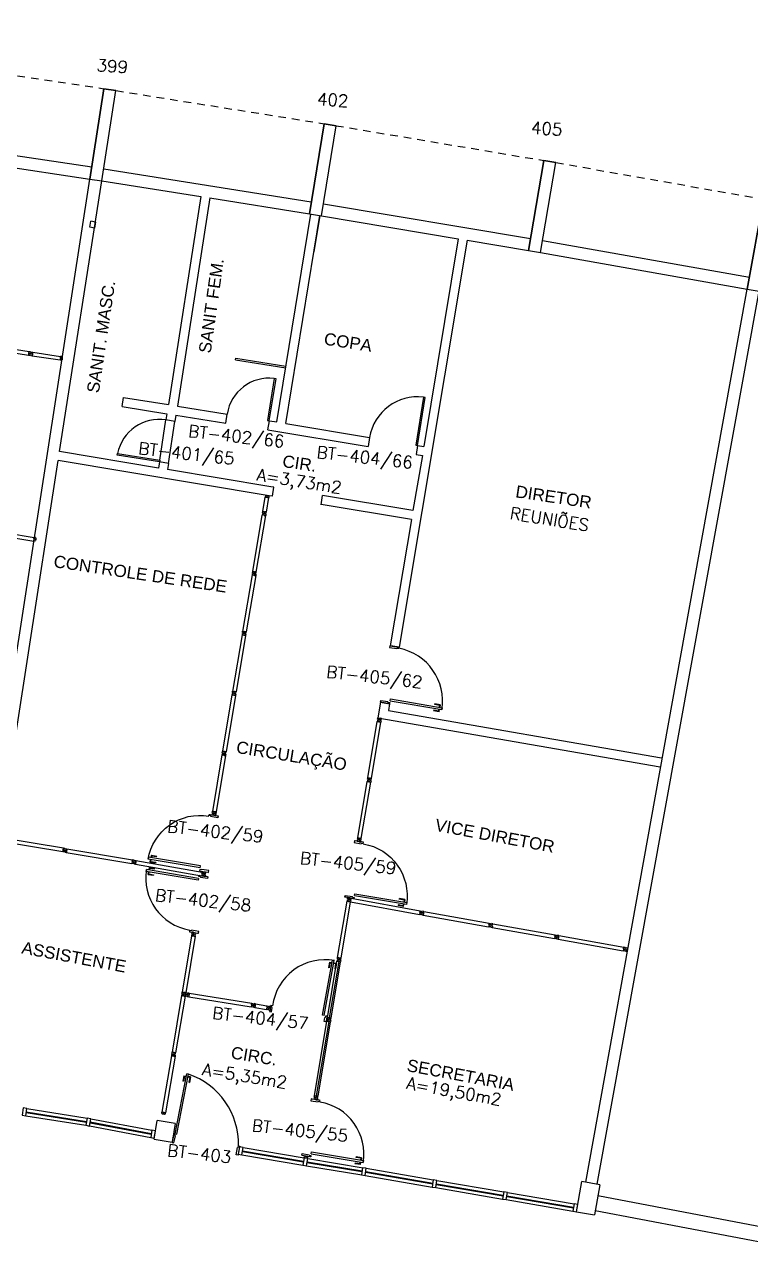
# Model space of a CAD drawing. Header units: millimetres. Extents: x 3089 to 3391, y 1087 to 1201.
# Drawn here: x 3304.83 to 3316.75, y 1168.3 to 1188.35 of the extents above; entities that cross this region are included whole.
import ezdxf

# ---------------------------------------------------------------- set-up
doc = ezdxf.new("R2010")
doc.units = ezdxf.units.MM
doc.linetypes.add('HIDDEN2', pattern=[0.1875, 0.125, -0.0625])
for name, color, linetype in [('3', 3, 'Continuous'), ('ALV', 2, 'Continuous'), ('BANC', 2, 'Continuous'), ('COTAS', 1, 'Continuous'), ('DIV', 2, 'Continuous'), ('EQUIP', 2, 'Continuous'), ('ESQ', 1, 'Continuous'), ('ESTR', 3, 'Continuous'), ('NOPILAR', 2, 'Continuous'), ('PORTA', 2, 'Continuous'), ('PROJ', 1, 'HIDDEN2'), ('SOLEIRA', 1, 'Continuous'), ('TEXTO', 2, 'Continuous'), ('TEXTO-ENDEREÇO', 2, 'Continuous'), ('USO1', 2, 'Continuous'), ('ÁREA', 2, 'Continuous')]:
    doc.layers.add(name, color=color, linetype=linetype)
doc.styles.add('1', font='romans.shx', dxfattribs={"height": 1.1})
doc.styles.get("Standard").update_dxf_attribs({"font": 'arial.ttf'})
doc.styles.add('UNB-100', font='simplex.shx', dxfattribs={"height": 0.2})
doc.styles.add('UNB-100-1', font='simplex.shx', dxfattribs={"height": 0.2})
doc.dimstyles.new('1-600', dxfattribs={"dimtxt": 1.1, "dimasz": 2.5, "dimexe": 2, "dimexo": 4, "dimgap": 0.2, "dimtad": 1, "dimdec": 0, "dimzin": 4, "dimdsep": 46, "dimlunit": 6, "dimtxsty": '1', "dimblk1": 'NONE', "dimblk2": 'NONE', "dimsah": 1, "dimcen": 0, "dimclrd": 2, "dimclre": 2, "dimclrt": 2, "dimadec": 0, "dimazin": 0, "dimtfac": 1, "dimtdec": 0, "dimtmove": 2, "dimatfit": 3, "dimldrblk": 'NONE', "dimfxl": 1, "dimtolj": 1, "dimtzin": 0, "dimarcsym": 0})

# ---------------------------------------------------------------- blocks, each defined once
blk = doc.blocks.new('DIVMT-TTC')
for p, q in [((-0.03, 0.03), (-0.03, 0.006)), ((-0.008, 0.03), (-0.03, 0.03)), ((-0.0185, 0.006), (-0.03, 0.006)), ((-0.0185, -0.006), (-0.0185, 0.006)), ((-0.008, 0.03), (-0.008, 0.02)), ((-0.008, 0.02), (0.008, 0.02)), ((-0.0051, 0), (0.0051, 0)), ((0.0051, 0), (-0.0051, 0)), ((-0.0051, 0), (0.0051, 0)), ((0, -0.0051), (0, 0.0051)), ((0, 0.0051), (0, -0.0051)), ((0.008, 0.03), (0.008, 0.02)), ((0.008, 0.03), (0.03, 0.03)), ((0.0205, 0.006), (0.03, 0.006)), ((0.0205, -0.006), (0.0205, 0.006)), ((0.0205, 0.006), (0.0205, -0.006)), ((0.0205, 0.006), (0.03, 0.006)), ((0.97, 0.03), (0.03, 0.03)), ((0.03, 0.006), (0.03, 0.03)), ((0.03, -0.03), (0.03, 0.03)), ((0.03, -0.005), (0.03, 0.005)), ((0.97, -0.03), (0.97, 0.03)), ((0.97, 0.03), (0.97, 0.009)), ((0.97, 0.009), (0.97, 0.027)), ((0.9795, 0.006), (0.97, 0.006)), ((0.97, -0.005), (0.97, 0.005)), ((0.9795, 0.006), (0.9795, -0.006)), ((1.0051, 0), (0.9949, 0)), ((1, 0.0051), (1, -0.0051)), ((-0.0185, -0.006), (-0.03, -0.006)), ((-0.03, -0.03), (-0.03, -0.006)), ((-0.008, -0.03), (-0.03, -0.03)), ((-0.008, -0.03), (-0.008, -0.02)), ((-0.008, -0.02), (0.008, -0.02)), ((0.008, -0.03), (0.008, -0.02)), ((0.008, -0.03), (0.03, -0.03)), ((0.0205, -0.006), (0.03, -0.006)), ((0.0205, -0.006), (0.03, -0.006)), ((0.03, -0.006), (0.03, -0.03)), ((0.97, -0.03), (0.03, -0.03)), ((0.9795, -0.006), (0.97, -0.006)), ((0.97, -0.009), (0.97, -0.027))]:
    blk.add_line(p, q)
blk = doc.blocks.new('MTINI-TTC')
for p, q in [((-0.03, 0.008), (-0.03, 0.03)), ((0.03, 0.03), (-0.03, 0.03)), ((-0.03, 0.008), (-0.02, 0.008)), ((-0.009, 0.03), (-0.027, 0.03)), ((-0.02, 0.008), (-0.02, 0)), ((-0.001, 0), (-0.02, 0)), ((-0.006, 0.02), (-0.006, 0.03)), ((-0.006, 0.023), (-0.006, 0.027)), ((-0.006, 0.02), (0.006, 0.02)), ((0.005, 0.03), (-0.005, 0.03)), ((0.005, 0), (-0.005, 0)), ((0.004, 0.02), (-0.004, 0.02)), ((0.02, 0), (-0.001, 0)), ((0, -0.005), (0, 0.005)), ((0.006, 0.02), (0.006, 0.03)), ((0.006, 0.023), (0.006, 0.027)), ((0.009, 0.03), (0.027, 0.03)), ((0.03, 0.008), (0.02, 0.008)), ((0.02, 0), (0.02, 0.008)), ((0.03, 0.008), (0.03, 0.03))]:
    blk.add_line(p, q)
blk = doc.blocks.new('*D148')
at = {"layer": 'DEFPOINTS', "color": 0, "transparency": 16777216}
for p in [(3335.114, 1188.45), (3316.956, 1185.477), (3316.689, 1184.001), (3342.023, 1180.171), (3341.669, 1178.713)]:
    blk.add_point(p, dxfattribs=at)
at = {"layer": 'USO1', "color": 2, "lineweight": -2, "transparency": 16777216}
for p, q in [((3317.668, 1189.413), (3318.47, 1193.844)), ((3342.969, 1184.057), (3344.032, 1188.427))]:
    blk.add_line(p, q, dxfattribs=at)
blk.add_arc((3240.384, 762.352), 436.501, 76.32763, 79.74227, dxfattribs=at)
at = {"layer": 'USO1', "color": 2, "transparency": 16777216, "insert": (3331.032, 1190.103), "char_height": 1.1, "attachment_point": 5, "rotation": 348.0349, "style": '1'}
blk.add_mtext('\\A1;Física', dxfattribs=at)
blk = doc.blocks.new('_NONE')
at = {"color": 0, "linetype": 'ByBlock'}
blk.add_circle((0, 0), 0.25, dxfattribs=at)
blk = doc.blocks.new('*D149')
at = {"layer": 'DEFPOINTS', "color": 0, "transparency": 16777216}
for p in [(3314.454, 1192.518), (3306.125, 1187.292), (3305.895, 1185.809), (3316.956, 1185.477), (3316.689, 1184.001)]:
    blk.add_point(p, dxfattribs=at)
at = {"layer": 'USO1', "color": 2, "lineweight": -2, "transparency": 16777216}
for p, q in [((3306.736, 1191.245), (3307.424, 1195.693)), ((3317.668, 1189.413), (3318.47, 1193.84))]:
    blk.add_line(p, q, dxfattribs=at)
blk.add_arc((3240.383, 762.348), 436.5, 79.74227, 81.20568, dxfattribs=at)
at = {"layer": 'USO1', "color": 2, "transparency": 16777216, "insert": (3312.776, 1193.75), "char_height": 1.1, "attachment_point": 5, "rotation": 350.474, "style": '1'}
blk.add_mtext('\\A1;IED Direção', dxfattribs=at)
blk = doc.blocks.new('*D150')
at = {"layer": 'DEFPOINTS', "color": 0, "transparency": 16777216}
for p in [(3303.443, 1194.267), (3295.25, 1188.83), (3295.059, 1187.342), (3306.125, 1187.292), (3305.895, 1185.809)]:
    blk.add_point(p, dxfattribs=at)
at = {"layer": 'USO1', "color": 2, "lineweight": -2, "transparency": 16777216}
for p, q in [((3295.761, 1192.797), (3296.335, 1197.262)), ((3306.736, 1191.245), (3307.424, 1195.691))]:
    blk.add_line(p, q, dxfattribs=at)
blk.add_arc((3240.383, 762.346), 436.501, 81.20568, 82.66909, dxfattribs=at)
at = {"layer": 'USO1', "color": 2, "transparency": 16777216, "insert": (3301.709, 1195.274), "char_height": 1.1, "attachment_point": 5, "rotation": 351.9374, "style": '1'}
blk.add_mtext('\\A1;Física', dxfattribs=at)
blk = doc.blocks.new('DIVINI')
for p, q in [((-0.005, 0), (0.005, 0)), ((0.008, 0.02), (0, 0.02)), ((0, 0.001), (0, 0.02)), ((0, -0.005), (0, 0.005)), ((0, -0.02), (0, 0.001)), ((0.008, 0.03), (0.03, 0.03)), ((0.008, 0.03), (0.008, 0.02)), ((0.02, 0.006), (0.03, 0.006)), ((0.02, 0.006), (0.02, -0.006)), ((0.02, -0.004), (0.02, 0.004)), ((0.023, 0.006), (0.027, 0.006)), ((0.97, 0.03), (0.03, 0.03)), ((0.03, -0.03), (0.03, 0.03)), ((0.03, 0.009), (0.03, 0.027)), ((0.03, -0.005), (0.03, 0.005)), ((0.97, 0.03), (0.97, 0.009)), ((0.97, -0.03), (0.97, 0.03)), ((0.97, 0.009), (0.97, 0.027)), ((0.98, 0.006), (0.97, 0.006)), ((0.97, -0.005), (0.97, 0.005)), ((0.98, 0.006), (0.98, -0.006)), ((0.99, 0), (1.008, 0)), ((0.999, 0.006), (0.999, -0.006)), ((0, -0.02), (0.008, -0.02)), ((0.008, -0.03), (0.008, -0.02)), ((0.008, -0.03), (0.03, -0.03)), ((0.02, -0.006), (0.03, -0.006)), ((0.023, -0.006), (0.027, -0.006)), ((0.03, -0.009), (0.03, -0.027)), ((0.97, -0.03), (0.03, -0.03)), ((0.98, -0.006), (0.97, -0.006)), ((0.97, -0.009), (0.97, -0.027))]:
    blk.add_line(p, q)
blk = doc.blocks.new('DIV')
for p, q in [((-0.0051, 0), (0.0051, 0)), ((0, -0.0051), (0, 0.0051)), ((0.0205, 0.006), (0.03, 0.006)), ((0.0205, -0.006), (0.0205, 0.006)), ((0.03, 0.03), (0.97, 0.03)), ((0.03, 0.03), (0.03, -0.03)), ((0.03, 0.009), (0.03, 0.027)), ((0.03, 0.005), (0.03, -0.005)), ((0.97, 0.03), (0.97, -0.03)), ((0.9795, 0.006), (0.97, 0.006)), ((0.97, 0.005), (0.97, -0.005)), ((0.9795, -0.006), (0.9795, 0.006)), ((1.0051, 0), (0.9949, 0)), ((0.9949, 0), (1.0051, 0)), ((1, -0.0051), (1, 0.0051)), ((0.0205, -0.006), (0.03, -0.006)), ((0.03, -0.03), (0.03, -0.009)), ((0.03, -0.009), (0.03, -0.027)), ((0.03, -0.03), (0.97, -0.03)), ((0.9795, -0.006), (0.97, -0.006))]:
    blk.add_line(p, q)
blk = doc.blocks.new('MTT')
for p, q in [((-0.008, 0.03), (-0.03, 0.03)), ((-0.03, 0.03), (-0.03, 0.006)), ((-0.0185, 0.006), (-0.03, 0.006)), ((-0.0185, -0.006), (-0.0185, 0.006)), ((-0.008, 0.03), (-0.008, 0.02)), ((-0.008, 0.02), (0.008, 0.02)), ((-0.0051, 0), (0.0051, 0)), ((0, -0.0051), (0, 0.0051)), ((0.008, 0.03), (0.03, 0.03)), ((0.008, 0.03), (0.008, 0.02)), ((0.0205, -0.006), (0.0205, 0.006)), ((0.0205, 0.006), (0.03, 0.006)), ((0.03, 0.006), (0.03, 0.03)), ((-0.03, -0.03), (-0.03, -0.006)), ((-0.0185, -0.006), (-0.03, -0.006)), ((-0.008, -0.03), (-0.03, -0.03)), ((-0.008, -0.02), (0.008, -0.02)), ((-0.008, -0.03), (-0.008, -0.02)), ((0.008, -0.03), (0.008, -0.02)), ((0.008, -0.03), (0.03, -0.03)), ((0.0205, -0.006), (0.03, -0.006)), ((0.03, -0.006), (0.03, -0.03))]:
    blk.add_line(p, q)
blk = doc.blocks.new('PDV1D-TTS')
at = {"layer": 'DIV'}
for p, q in [((0, 0), (-0.012, 0)), ((0, 0.06), (0, 0.075)), ((0, 0.075), (0.03, 0.075)), ((0, -0.06), (0, 0.06)), ((0.03, 0.075), (0.03, -0.045)), ((0.91, 0.075), (0.91, -0.045)), ((0.94, 0.075), (0.91, 0.075)), ((0.94, 0.06), (0.94, 0.075)), ((0.94, -0.06), (0.94, 0.06)), ((0, -0.075), (0, -0.06)), ((0.02, -0.075), (0, -0.075)), ((0.02, -0.045), (0.03, -0.045)), ((0.02, -0.045), (0.02, -0.075)), ((0.052, -0.075), (0.052, -0.94)), ((0.052, -0.075), (0.082, -0.075)), ((0.082, -0.075), (0.082, -0.94)), ((0.92, -0.045), (0.91, -0.045)), ((0.92, -0.045), (0.92, -0.075)), ((0.92, -0.075), (0.94, -0.075)), ((0.94, -0.075), (0.94, -0.06)), ((0.019, -0.81), (0.009, -0.81)), ((0.009, -0.9), (0.009, -0.81)), ((0.009, -0.9), (0.049, -0.9)), ((0.019, -0.89), (0.019, -0.81)), ((0.019, -0.89), (0.049, -0.89)), ((0.082, -0.94), (0.052, -0.94)), ((0.114, -0.89), (0.084, -0.89)), ((0.124, -0.9), (0.084, -0.9)), ((0.114, -0.81), (0.124, -0.81)), ((0.114, -0.89), (0.114, -0.81)), ((0.124, -0.9), (0.124, -0.81))]:
    blk.add_line(p, q, dxfattribs=at)
at = {"layer": 'DIV', "color": 1}
blk.add_arc((0.048, -0.075), 0.865, 270, 0, dxfattribs=at)
blk = doc.blocks.new('DIVMT')
for p, q in [((-0.03, 0.03), (-0.03, 0.006)), ((-0.008, 0.03), (-0.03, 0.03)), ((-0.0185, 0.006), (-0.03, 0.006)), ((-0.0185, -0.006), (-0.0185, 0.006)), ((-0.008, 0.03), (-0.008, 0.02)), ((-0.008, 0.02), (0.008, 0.02)), ((-0.0051, 0), (0.0051, 0)), ((0.0051, 0), (-0.0051, 0)), ((-0.0051, 0), (0.0051, 0)), ((0, -0.0051), (0, 0.0051)), ((0, 0.0051), (0, -0.0051)), ((0.008, 0.03), (0.008, 0.02)), ((0.008, 0.03), (0.03, 0.03)), ((0.0205, 0.006), (0.03, 0.006)), ((0.0205, -0.006), (0.0205, 0.006)), ((0.0205, 0.006), (0.0205, -0.006)), ((0.0205, 0.006), (0.03, 0.006)), ((0.97, 0.03), (0.03, 0.03)), ((0.03, 0.006), (0.03, 0.03)), ((0.03, -0.03), (0.03, 0.03)), ((0.03, -0.005), (0.03, 0.005)), ((0.97, -0.03), (0.97, 0.03)), ((0.97, 0.03), (0.97, 0.009)), ((0.97, 0.009), (0.97, 0.027)), ((0.9795, 0.006), (0.97, 0.006)), ((0.97, -0.005), (0.97, 0.005)), ((0.9795, 0.006), (0.9795, -0.006)), ((1.0051, 0), (0.9949, 0)), ((1, 0.0051), (1, -0.0051)), ((-0.0185, -0.006), (-0.03, -0.006)), ((-0.03, -0.03), (-0.03, -0.006)), ((-0.008, -0.03), (-0.03, -0.03)), ((-0.008, -0.03), (-0.008, -0.02)), ((-0.008, -0.02), (0.008, -0.02)), ((0.008, -0.03), (0.008, -0.02)), ((0.008, -0.03), (0.03, -0.03)), ((0.0205, -0.006), (0.03, -0.006)), ((0.0205, -0.006), (0.03, -0.006)), ((0.03, -0.006), (0.03, -0.03)), ((0.97, -0.03), (0.03, -0.03)), ((0.9795, -0.006), (0.97, -0.006)), ((0.97, -0.009), (0.97, -0.027))]:
    blk.add_line(p, q)
blk = doc.blocks.new('MTINI')
for p, q in [((-0.03, 0.008), (-0.03, 0.03)), ((0.03, 0.03), (-0.03, 0.03)), ((-0.03, 0.008), (-0.02, 0.008)), ((-0.009, 0.03), (-0.027, 0.03)), ((-0.02, 0.008), (-0.02, 0)), ((-0.001, 0), (-0.02, 0)), ((-0.006, 0.02), (-0.006, 0.03)), ((-0.006, 0.023), (-0.006, 0.027)), ((-0.006, 0.02), (0.006, 0.02)), ((0.005, 0.03), (-0.005, 0.03)), ((0.005, 0), (-0.005, 0)), ((0.004, 0.02), (-0.004, 0.02)), ((0.02, 0), (-0.001, 0)), ((0, -0.005), (0, 0.005)), ((0.006, 0.02), (0.006, 0.03)), ((0.006, 0.023), (0.006, 0.027)), ((0.009, 0.03), (0.027, 0.03)), ((0.03, 0.008), (0.02, 0.008)), ((0.02, 0), (0.02, 0.008)), ((0.03, 0.008), (0.03, 0.03))]:
    blk.add_line(p, q)
blk = doc.blocks.new('PDV1E')
at = {"layer": 'DIV'}
for p, q in [((-0.94, 0.075), (-0.91, 0.075)), ((-0.94, 0.06), (-0.94, 0.075)), ((-0.94, -0.06), (-0.94, 0.06)), ((-0.91, 0.075), (-0.91, -0.045)), ((0, 0.075), (-0.03, 0.075)), ((-0.03, 0.075), (-0.03, -0.045)), ((0, 0.06), (0, 0.075)), ((0, -0.06), (0, 0.06)), ((0, 0), (0.012, 0)), ((-0.94, -0.075), (-0.94, -0.06)), ((-0.92, -0.075), (-0.94, -0.075)), ((-0.92, -0.045), (-0.92, -0.075)), ((-0.92, -0.045), (-0.91, -0.045)), ((-0.082, -0.075), (-0.082, -0.94)), ((-0.052, -0.075), (-0.082, -0.075)), ((-0.052, -0.075), (-0.052, -0.94)), ((-0.02, -0.045), (-0.03, -0.045)), ((-0.02, -0.045), (-0.02, -0.075)), ((-0.02, -0.075), (0, -0.075)), ((0, -0.075), (0, -0.06)), ((-0.114, -0.81), (-0.124, -0.81)), ((-0.124, -0.9), (-0.124, -0.81)), ((-0.124, -0.9), (-0.084, -0.9)), ((-0.114, -0.89), (-0.114, -0.81)), ((-0.114, -0.89), (-0.084, -0.89)), ((-0.082, -0.94), (-0.052, -0.94)), ((-0.019, -0.89), (-0.049, -0.89)), ((-0.009, -0.9), (-0.049, -0.9)), ((-0.019, -0.81), (-0.009, -0.81)), ((-0.019, -0.89), (-0.019, -0.81)), ((-0.009, -0.9), (-0.009, -0.81))]:
    blk.add_line(p, q, dxfattribs=at)
at = {"layer": 'DIV', "color": 1}
blk.add_arc((-0.048, -0.075), 0.865, 180, 270, dxfattribs=at)
blk = doc.blocks.new('A$C36FD3FC8')
at = {"layer": 'PORTA'}
for p, q in [((0.771, 0.696), (0.662, 0.005)), ((0.691, 0), (0.801, 0.691)), ((0.801, 0.691), (0.771, 0.696)), ((0.662, 0.005), (0.691, 0))]:
    blk.add_line(p, q, dxfattribs=at)
at = {"layer": 'PORTA', "color": 1}
blk.add_arc((0.691, 0), 0.7, 83.4563, 170.9756, dxfattribs=at)
blk = doc.blocks.new('A$C544E53C2')
at = {"layer": 'PORTA'}
for p, q in [((0.885, 0.795), (0.759, 0.005)), ((0.789, 0), (0.914, 0.79)), ((0.914, 0.79), (0.885, 0.795)), ((0.759, 0.005), (0.789, 0))]:
    blk.add_line(p, q, dxfattribs=at)
at = {"layer": 'PORTA', "color": 1}
blk.add_arc((0.789, 0), 0.8, 83.1491, 170.4878, dxfattribs=at)
blk = doc.blocks.new('A$C20D93DEA')
at = {"layer": 'PORTA'}
for p, q in [((0, 0.11), (0.005, 0.139)), ((0.691, 0), (0, 0.11)), ((0.005, 0.139), (0.696, 0.03)), ((0.696, 0.03), (0.691, 0))]:
    blk.add_line(p, q, dxfattribs=at)
at = {"layer": 'PORTA', "color": 1}
blk.add_arc((0.691, 0), 0.7, 81.1249, 168.5439, dxfattribs=at)
at = {"layer": 'SOLEIRA'}
blk.add_line((0.696, 0.03), (0.799, 0.692), dxfattribs=at)
blk = doc.blocks.new('A$C326556BF')
at = {"layer": 'ESQ'}
for p, q in [((0.02, 0.128), (0, 0.01)), ((0, 0.01), (0.059, 0)), ((0.079, 0.118), (0.02, 0.128)), ((0.059, 0), (0.079, 0.118))]:
    blk.add_line(p, q, dxfattribs=at)
blk = doc.blocks.new('A$C2DC703FA')
at = {"layer": 'DIV'}
for p, q in [((0.011, 0.263), (0, 0.204)), ((0.07, 0.253), (0.059, 0.194)), ((0.07, 0.253), (1.093, 0.07)), ((0.059, 0.194), (1.083, 0.011)), ((1.093, 0.07), (1.083, 0.011)), ((1.087, 0.034), (1.083, 0.011)), ((1.113, 0.036), (1.123, 0.034)), ((1.123, 0.034), (1.113, 0.036)), ((1.113, 0.036), (1.123, 0.034)), ((1.123, 0.034), (1.113, 0.036)), ((1.117, 0.03), (1.119, 0.04)), ((1.119, 0.04), (1.117, 0.03)), ((1.117, 0.03), (1.119, 0.04)), ((1.153, 0.059), (1.142, 0))]:
    blk.add_line(p, q, dxfattribs=at)
at = {"layer": 'DIV', "rotation": 259.8662985566846}
for p in [(0.035, 0.228), (1.118, 0.035)]:
    blk.add_blockref('MTT', p, dxfattribs=at)
blk = doc.blocks.new('PDV2D-TTC')
at = {"layer": 'DIV'}
for p, q in [((0.03, 0.05), (0.06, 0.05)), ((0.03, 0.035), (0.03, 0.05)), ((0.03, -0.035), (0.03, 0.035)), ((0.06, 0.05), (0.06, -0.02)), ((0.941, 0.05), (0.941, -0.02)), ((0.971, 0.05), (0.941, 0.05)), ((0.971, 0.035), (0.971, 0.05)), ((0.971, -0.035), (0.971, 0.035)), ((0.03, -0.05), (0.03, -0.035)), ((0.05, -0.05), (0.03, -0.05)), ((0.05, -0.02), (0.06, -0.02)), ((0.05, -0.02), (0.05, -0.05)), ((0.079, -0.05), (0.109, -0.05)), ((0.079, -0.05), (0.079, -0.965)), ((0.109, -0.05), (0.109, -0.965)), ((0.951, -0.02), (0.941, -0.02)), ((0.951, -0.02), (0.951, -0.05)), ((0.951, -0.05), (0.971, -0.05)), ((0.971, -0.05), (0.971, -0.035)), ((0.109, -0.965), (0.079, -0.965))]:
    blk.add_line(p, q, dxfattribs=at)
at = {"layer": 'DIV', "color": 1}
for p, q in [((0.036, -0.925), (0.036, -0.835)), ((0.046, -0.835), (0.036, -0.835)), ((0.036, -0.925), (0.076, -0.925)), ((0.046, -0.915), (0.046, -0.835)), ((0.046, -0.915), (0.076, -0.915)), ((0.141, -0.915), (0.111, -0.915)), ((0.151, -0.925), (0.111, -0.925)), ((0.141, -0.915), (0.141, -0.835)), ((0.141, -0.835), (0.151, -0.835)), ((0.151, -0.925), (0.151, -0.835))]:
    blk.add_line(p, q, dxfattribs=at)
blk.add_arc((0.076, -0.1), 0.865, 270, 3.3214, dxfattribs=at)

msp = doc.modelspace()

# ---------------------------------------------------------------- linework, layer by layer
at = {"layer": '3'}
for p, q in [((3308.871, 1180.753), (3308.871, 1180.753)), ((3308.871, 1180.753), (3308.871, 1180.753)), ((3308.872, 1180.752), (3308.872, 1180.752)), ((3308.872, 1180.752), (3308.872, 1180.752)), ((3308.872, 1180.752), (3308.872, 1180.752)), ((3308.872, 1180.752), (3308.872, 1180.752)), ((3308.924, 1180.744), (3308.924, 1180.744)), ((3308.924, 1180.744), (3308.924, 1180.744)), ((3308.924, 1180.744), (3308.924, 1180.744)), ((3308.924, 1180.744), (3308.924, 1180.744)), ((3308.847, 1180.605), (3308.847, 1180.605)), ((3308.847, 1180.605), (3308.847, 1180.605)), ((3308.847, 1180.605), (3308.847, 1180.605)), ((3308.847, 1180.605), (3308.847, 1180.605)), ((3308.847, 1180.605), (3308.847, 1180.605)), ((3308.847, 1180.605), (3308.847, 1180.605)), ((3308.847, 1180.605), (3308.847, 1180.605))]:
    msp.add_line(p, q, dxfattribs=at)
at = {"layer": 'ALV'}
for p, q in [((3302.522, 1186.52), (3305.931, 1186.007)), ((3302.492, 1186.322), (3305.902, 1185.809)), ((3306.131, 1185.976), (3309.536, 1185.435)), ((3303.553, 1170.627), (3305.902, 1185.809)), ((3305.404, 1181.334), (3306.099, 1185.779)), ((3306.099, 1185.779), (3307.724, 1185.52)), ((3307.724, 1185.52), (3307.189, 1182.102)), ((3307.872, 1185.497), (3307.337, 1182.078)), ((3307.872, 1185.497), (3309.505, 1185.237)), ((3309.735, 1185.402), (3313.136, 1184.831)), ((3308.971, 1181.818), (3309.529, 1185.233)), ((3309.119, 1181.794), (3309.677, 1185.209)), ((3309.702, 1185.205), (3311.95, 1184.828)), ((3312.098, 1184.803), (3310.979, 1178.119)), ((3311.95, 1184.828), (3311.382, 1181.415)), ((3312.098, 1184.803), (3313.103, 1184.634)), ((3313.335, 1184.797), (3316.73, 1184.198)), ((3313.3, 1184.6), (3316.695, 1184.001)), ((3314.233, 1169.295), (3316.892, 1183.965)), ((3315.815, 1179.13), (3316.695, 1184.001)), ((3306.43, 1182.07), (3306.453, 1182.219)), ((3306.43, 1182.07), (3307.166, 1181.954)), ((3306.453, 1182.219), (3307.189, 1182.102)), ((3307.337, 1182.078), (3308.156, 1181.948)), ((3307.166, 1181.954), (3307.15, 1181.852)), ((3307.314, 1181.93), (3307.298, 1181.827)), ((3307.314, 1181.93), (3308.132, 1181.8)), ((3308.132, 1181.8), (3308.156, 1181.948)), ((3307.298, 1181.827), (3307.15, 1181.852)), ((3308.824, 1181.69), (3308.848, 1181.838)), ((3308.824, 1181.69), (3310.47, 1181.416)), ((3308.848, 1181.838), (3308.971, 1181.818)), ((3309.119, 1181.794), (3310.495, 1181.564)), ((3310.495, 1181.564), (3310.47, 1181.416)), ((3307.027, 1181.061), (3305.404, 1181.334)), ((3311.36, 1181.267), (3311.206, 1180.361)), ((3311.283, 1181.432), (3311.259, 1181.284)), ((3311.259, 1181.284), (3311.36, 1181.267)), ((3311.283, 1181.432), (3311.382, 1181.415)), ((3303.761, 1170.717), (3305.381, 1181.186)), ((3308.847, 1180.605), (3305.381, 1181.186)), ((3307.043, 1181.16), (3307.027, 1181.061)), ((3307.191, 1181.135), (3307.043, 1181.16)), ((3307.191, 1181.135), (3307.175, 1181.037)), ((3308.871, 1180.753), (3307.175, 1181.037)), ((3308.924, 1180.744), (3308.871, 1180.753)), ((3308.899, 1180.596), (3308.924, 1180.744)), ((3308.899, 1180.596), (3308.847, 1180.605)), ((3309.697, 1180.457), (3309.723, 1180.61)), ((3311.181, 1180.213), (3309.698, 1180.462)), ((3311.206, 1180.361), (3309.723, 1180.61)), ((3311.181, 1180.213), (3310.83, 1178.141)), ((3315.125, 1175.311), (3315.815, 1179.13)), ((3310.827, 1178.142), (3310.979, 1178.119)), ((3310.672, 1177.214), (3310.629, 1176.958)), ((3310.678, 1177.243), (3310.663, 1177.155)), ((3310.672, 1177.214), (3310.82, 1177.188)), ((3310.82, 1177.188), (3310.804, 1177.08)), ((3310.804, 1177.08), (3315.29, 1176.298)), ((3310.629, 1176.958), (3315.263, 1176.15)), ((3314.043, 1169.329), (3315.125, 1175.311)), ((3320.86, 1167.842), (3314.241, 1169.107)), ((3320.942, 1167.572), (3314.199, 1168.86))]:
    msp.add_line(p, q, dxfattribs=at)
at = {"layer": 'BANC'}
msp.add_line((3309.677, 1185.209), (3309.579, 1184.613), dxfattribs=at)
at = {"layer": 'DEFPOINTS', "color": 0, "linetype": 'ByBlock'}
msp.add_point((3308.848, 1181.838), dxfattribs=at)
at = {"layer": 'DIV'}
for p, q in [((3304.894, 1182.912), (3304.898, 1182.936)), ((3304.916, 1182.909), (3304.894, 1182.912)), ((3304.909, 1182.934), (3304.898, 1182.936)), ((3304.903, 1182.972), (3304.9, 1182.948)), ((3304.911, 1182.946), (3304.9, 1182.948)), ((3304.925, 1182.969), (3304.903, 1182.972)), ((3304.909, 1182.934), (3304.911, 1182.946)), ((3304.916, 1182.909), (3304.918, 1182.919)), ((3304.918, 1182.919), (3304.933, 1182.917)), ((3304.925, 1182.969), (3304.923, 1182.959)), ((3304.923, 1182.959), (3304.939, 1182.956)), ((3304.923, 1182.938), (3304.933, 1182.937)), ((3304.923, 1182.938), (3304.933, 1182.937)), ((3304.928, 1182.933), (3304.929, 1182.943)), ((3304.928, 1182.933), (3304.929, 1182.943)), ((3304.932, 1182.907), (3304.933, 1182.917)), ((3304.932, 1182.907), (3304.954, 1182.904)), ((3304.941, 1182.966), (3304.939, 1182.956)), ((3304.941, 1182.966), (3304.962, 1182.963)), ((3304.948, 1182.929), (3304.95, 1182.941)), ((3304.948, 1182.929), (3304.95, 1182.941)), ((3304.948, 1182.929), (3304.957, 1182.927)), ((3304.948, 1182.929), (3304.957, 1182.927)), ((3304.95, 1182.941), (3304.959, 1182.939)), ((3304.95, 1182.941), (3304.959, 1182.939)), ((3304.962, 1182.963), (3304.954, 1182.904)), ((3304.957, 1182.927), (3304.954, 1182.904)), ((3304.957, 1182.924), (3304.954, 1182.907)), ((3304.954, 1182.904), (3304.957, 1182.924)), ((3304.954, 1182.904), (3305.412, 1182.836)), ((3304.959, 1182.938), (3304.957, 1182.928)), ((3304.959, 1182.939), (3304.962, 1182.963)), ((3304.959, 1182.942), (3304.962, 1182.96)), ((3304.962, 1182.963), (3305.421, 1182.895)), ((3305.421, 1182.895), (3305.412, 1182.836)), ((3305.417, 1182.87), (3305.416, 1182.86)), ((3305.425, 1182.858), (3305.416, 1182.859)), ((3305.427, 1182.87), (3305.417, 1182.871)), ((3305.425, 1182.858), (3305.427, 1182.87)), ((3305.451, 1182.86), (3305.441, 1182.862)), ((3305.441, 1182.862), (3305.451, 1182.86)), ((3305.445, 1182.856), (3305.447, 1182.866)), ((3308.291, 1182.838), (3308.296, 1182.868)), ((3308.296, 1182.868), (3309.121, 1182.736)), ((3308.291, 1182.838), (3309.116, 1182.707)), ((3308.74, 1180.348), (3308.779, 1180.585)), ((3308.783, 1180.607), (3308.779, 1180.585)), ((3308.779, 1180.585), (3308.839, 1180.575)), ((3308.8, 1180.581), (3308.782, 1180.584)), ((3308.783, 1180.607), (3308.793, 1180.605)), ((3308.794, 1180.613), (3308.793, 1180.605)), ((3308.794, 1180.613), (3308.815, 1180.609)), ((3308.799, 1180.338), (3308.839, 1180.575)), ((3308.805, 1180.59), (3308.803, 1180.581)), ((3308.804, 1180.588), (3308.804, 1180.584)), ((3308.804, 1180.581), (3308.814, 1180.579)), ((3308.817, 1180.588), (3308.805, 1180.59)), ((3308.807, 1180.59), (3308.815, 1180.589)), ((3308.809, 1180.61), (3308.819, 1180.609)), ((3308.815, 1180.615), (3308.813, 1180.605)), ((3308.815, 1180.609), (3308.834, 1180.606)), ((3308.817, 1180.588), (3308.815, 1180.579)), ((3308.816, 1180.586), (3308.815, 1180.582)), ((3308.818, 1180.578), (3308.836, 1180.575)), ((3308.832, 1180.598), (3308.834, 1180.606)), ((3308.842, 1180.597), (3308.832, 1180.598)), ((3308.842, 1180.597), (3308.839, 1180.575)), ((3308.574, 1179.362), (3308.73, 1180.289)), ((3308.633, 1179.352), (3308.789, 1180.279)), ((3308.74, 1180.348), (3308.799, 1180.338)), ((3304.52, 1179.935), (3304.978, 1179.862)), ((3304.529, 1179.994), (3304.987, 1179.922)), ((3304.987, 1179.922), (3304.978, 1179.862)), ((3304.983, 1179.897), (3304.982, 1179.887)), ((3304.991, 1179.885), (3304.982, 1179.886)), ((3304.993, 1179.896), (3304.983, 1179.898)), ((3304.991, 1179.885), (3304.993, 1179.896)), ((3305.017, 1179.887), (3305.007, 1179.888)), ((3305.007, 1179.888), (3305.017, 1179.887)), ((3305.011, 1179.882), (3305.013, 1179.893)), ((3308.574, 1179.362), (3308.633, 1179.352)), ((3308.595, 1179.358), (3308.577, 1179.361)), ((3308.605, 1179.328), (3308.593, 1179.33)), ((3308.596, 1179.349), (3308.598, 1179.358)), ((3308.608, 1179.347), (3308.596, 1179.349)), ((3308.6, 1179.337), (3308.598, 1179.32)), ((3308.599, 1179.358), (3308.609, 1179.356)), ((3308.608, 1179.347), (3308.61, 1179.356)), ((3308.633, 1179.352), (3308.613, 1179.355)), ((3308.613, 1179.355), (3308.63, 1179.352)), ((3310.828, 1178.142), (3310.823, 1178.112)), ((3310.823, 1178.112), (3310.942, 1178.094)), ((3310.979, 1178.119), (3310.842, 1178.139)), ((3310.943, 1178.104), (3310.942, 1178.094)), ((3310.943, 1178.104), (3310.976, 1178.099)), ((3310.976, 1178.099), (3310.979, 1178.119)), ((3310.83, 1177.239), (3310.835, 1177.269)), ((3310.835, 1177.269), (3311.686, 1177.122)), ((3310.672, 1177.214), (3310.677, 1177.243)), ((3310.82, 1177.188), (3310.672, 1177.214)), ((3310.677, 1177.243), (3310.796, 1177.223)), ((3310.746, 1177.201), (3310.744, 1177.19)), ((3310.794, 1177.213), (3310.796, 1177.223)), ((3310.794, 1177.213), (3310.824, 1177.208)), ((3310.824, 1177.208), (3310.82, 1177.188)), ((3310.829, 1177.239), (3311.681, 1177.092)), ((3311.547, 1177.082), (3311.546, 1177.072)), ((3311.634, 1177.057), (3311.546, 1177.072)), ((3311.626, 1177.069), (3311.547, 1177.082)), ((3311.564, 1177.175), (3311.565, 1177.185)), ((3311.642, 1177.162), (3311.564, 1177.175)), ((3311.654, 1177.17), (3311.565, 1177.185)), ((3311.626, 1177.069), (3311.631, 1177.098)), ((3311.634, 1177.057), (3311.641, 1177.097)), ((3311.642, 1177.162), (3311.637, 1177.132)), ((3311.654, 1177.17), (3311.647, 1177.131)), ((3311.686, 1177.122), (3311.681, 1177.092)), ((3307.973, 1175.412), (3307.962, 1175.353)), ((3305.456, 1174.755), (3304.429, 1174.927)), ((3305.466, 1174.814), (3304.439, 1174.986)), ((3305.456, 1174.755), (3305.466, 1174.814)), ((3305.46, 1174.775), (3305.457, 1174.758)), ((3305.46, 1174.779), (3305.462, 1174.789)), ((3305.47, 1174.777), (3305.46, 1174.778)), ((3305.472, 1174.789), (3305.462, 1174.79)), ((3305.466, 1174.814), (3305.463, 1174.793)), ((3305.463, 1174.793), (3305.466, 1174.811)), ((3305.472, 1174.789), (3305.47, 1174.777)), ((3305.481, 1174.781), (3305.498, 1174.778)), ((3305.485, 1174.78), (3305.495, 1174.779)), ((3305.491, 1174.786), (3305.489, 1174.774)), ((3305.489, 1174.775), (3305.49, 1174.785)), ((3305.509, 1174.77), (3305.511, 1174.782)), ((3305.509, 1174.77), (3305.518, 1174.769)), ((3305.511, 1174.782), (3305.52, 1174.781)), ((3305.524, 1174.804), (3305.514, 1174.745)), ((3305.514, 1174.745), (3305.518, 1174.766)), ((3305.514, 1174.745), (3306.589, 1174.565)), ((3305.518, 1174.766), (3305.515, 1174.748)), ((3305.52, 1174.78), (3305.518, 1174.77)), ((3305.521, 1174.784), (3305.524, 1174.801)), ((3305.524, 1174.804), (3306.599, 1174.624)), ((3306.599, 1174.624), (3306.589, 1174.565)), ((3306.619, 1174.59), (3306.629, 1174.588)), ((3306.623, 1174.584), (3306.625, 1174.594)), ((3306.643, 1174.58), (3306.645, 1174.592)), ((3306.643, 1174.58), (3306.652, 1174.578)), ((3306.645, 1174.592), (3306.654, 1174.59)), ((3306.658, 1174.614), (3306.648, 1174.555)), ((3306.648, 1174.555), (3306.652, 1174.575)), ((3306.648, 1174.555), (3307.736, 1174.363)), ((3306.652, 1174.575), (3306.649, 1174.558)), ((3306.654, 1174.589), (3306.653, 1174.579)), ((3306.655, 1174.593), (3306.658, 1174.611)), ((3306.658, 1174.614), (3307.745, 1174.422)), ((3310.183, 1173.935), (3311.315, 1173.728)), ((3310.193, 1173.994), (3311.325, 1173.787)), ((3311.325, 1173.787), (3311.315, 1173.728)), ((3311.384, 1173.777), (3311.374, 1173.718)), ((3311.374, 1173.718), (3312.447, 1173.525)), ((3311.384, 1173.777), (3312.458, 1173.584)), ((3312.506, 1173.514), (3313.53, 1173.331)), ((3312.517, 1173.574), (3313.54, 1173.39)), ((3313.54, 1173.39), (3313.53, 1173.331)), ((3313.534, 1173.355), (3313.53, 1173.331)), ((3313.56, 1173.356), (3313.57, 1173.355)), ((3313.57, 1173.355), (3313.56, 1173.356)), ((3313.56, 1173.356), (3313.57, 1173.355)), ((3313.57, 1173.355), (3313.56, 1173.356)), ((3313.564, 1173.35), (3313.566, 1173.36)), ((3313.566, 1173.36), (3313.564, 1173.35)), ((3313.564, 1173.35), (3313.566, 1173.36)), ((3313.599, 1173.38), (3313.589, 1173.321)), ((3313.589, 1173.321), (3314.657, 1173.13)), ((3313.599, 1173.38), (3314.668, 1173.189)), ((3314.668, 1173.189), (3314.657, 1173.13)), ((3314.661, 1173.154), (3314.657, 1173.13)), ((3314.679, 1173.126), (3314.657, 1173.13)), ((3314.663, 1173.164), (3314.661, 1173.154)), ((3314.671, 1173.152), (3314.661, 1173.154)), ((3314.671, 1173.152), (3314.661, 1173.154)), ((3314.663, 1173.165), (3314.668, 1173.189)), ((3314.673, 1173.164), (3314.663, 1173.165)), ((3314.673, 1173.164), (3314.663, 1173.165)), ((3314.689, 1173.185), (3314.668, 1173.189)), ((3314.671, 1173.152), (3314.673, 1173.164)), ((3314.673, 1173.164), (3314.671, 1173.152)), ((3314.679, 1173.126), (3314.68, 1173.136)), ((3314.696, 1173.133), (3314.68, 1173.136)), ((3314.689, 1173.185), (3314.687, 1173.175)), ((3314.703, 1173.172), (3314.687, 1173.175)), ((3314.697, 1173.153), (3314.687, 1173.155)), ((3314.687, 1173.155), (3314.697, 1173.153)), ((3314.697, 1173.153), (3314.687, 1173.155)), ((3314.691, 1173.149), (3314.693, 1173.159)), ((3314.693, 1173.159), (3314.691, 1173.149)), ((3314.694, 1173.123), (3314.696, 1173.133)), ((3314.694, 1173.123), (3314.716, 1173.119)), ((3314.705, 1173.182), (3314.703, 1173.172)), ((3314.705, 1173.182), (3314.727, 1173.178)), ((3314.711, 1173.157), (3314.709, 1173.145)), ((3314.709, 1173.145), (3314.72, 1173.143)), ((3314.711, 1173.157), (3314.722, 1173.155)), ((3314.716, 1173.119), (3314.72, 1173.143)), ((3314.727, 1173.178), (3314.722, 1173.155)), ((3308.809, 1172.223), (3308.618, 1172.254)), ((3308.61, 1172.199), (3308.799, 1172.164)), ((3309.588, 1170.749), (3309.793, 1171.972)), ((3309.647, 1170.74), (3309.852, 1171.962)), ((3309.796, 1171.994), (3309.793, 1171.972)), ((3309.796, 1171.994), (3309.793, 1171.972)), ((3309.817, 1171.968), (3309.793, 1171.972)), ((3309.793, 1171.972), (3309.852, 1171.962)), ((3309.817, 1171.968), (3309.793, 1171.972)), ((3309.793, 1171.972), (3309.852, 1171.962)), ((3309.796, 1171.994), (3309.806, 1171.992)), ((3309.796, 1171.994), (3309.806, 1171.992)), ((3309.799, 1172.01), (3309.803, 1172.032)), ((3309.799, 1172.01), (3309.803, 1172.032)), ((3309.799, 1172.01), (3309.809, 1172.008)), ((3309.799, 1172.01), (3309.809, 1172.008)), ((3309.803, 1172.032), (3309.826, 1172.028)), ((3309.803, 1172.032), (3309.862, 1172.022)), ((3309.803, 1172.032), (3309.826, 1172.028)), ((3309.823, 1172.028), (3309.806, 1172.031)), ((3309.809, 1172.008), (3309.806, 1171.992)), ((3309.809, 1172.008), (3309.806, 1171.992)), ((3309.818, 1171.978), (3309.817, 1171.968)), ((3309.818, 1171.978), (3309.817, 1171.968)), ((3309.818, 1171.978), (3309.817, 1171.968)), ((3309.818, 1171.978), (3309.817, 1171.968)), ((3309.818, 1171.978), (3309.83, 1171.976)), ((3309.83, 1171.976), (3309.818, 1171.978)), ((3309.818, 1171.978), (3309.83, 1171.976)), ((3309.83, 1171.976), (3309.818, 1171.978)), ((3309.818, 1171.968), (3309.827, 1171.967)), ((3309.818, 1171.968), (3309.827, 1171.967)), ((3309.822, 1171.998), (3309.832, 1171.996)), ((3309.832, 1171.996), (3309.822, 1171.998)), ((3309.832, 1171.996), (3309.822, 1171.998)), ((3309.822, 1171.998), (3309.832, 1171.996)), ((3309.832, 1171.996), (3309.822, 1171.998)), ((3309.825, 1172.016), (3309.826, 1172.028)), ((3309.825, 1172.018), (3309.826, 1172.028)), ((3309.825, 1172.016), (3309.826, 1172.028)), ((3309.837, 1172.016), (3309.825, 1172.018)), ((3309.825, 1172.016), (3309.836, 1172.014)), ((3309.825, 1172.016), (3309.836, 1172.014)), ((3309.827, 1172.027), (3309.837, 1172.026)), ((3309.828, 1172.002), (3309.827, 1171.992)), ((3309.827, 1171.992), (3309.828, 1172.002)), ((3309.828, 1172.002), (3309.827, 1171.992)), ((3309.827, 1171.992), (3309.828, 1172.002)), ((3309.828, 1172.002), (3309.827, 1171.992)), ((3309.827, 1171.992), (3309.828, 1172.002)), ((3309.83, 1171.976), (3309.828, 1171.966)), ((3309.83, 1171.976), (3309.828, 1171.966)), ((3309.83, 1171.976), (3309.828, 1171.966)), ((3309.83, 1171.976), (3309.828, 1171.966)), ((3309.828, 1171.966), (3309.852, 1171.962)), ((3309.828, 1171.966), (3309.852, 1171.962)), ((3309.836, 1172.014), (3309.838, 1172.026)), ((3309.836, 1172.014), (3309.838, 1172.026)), ((3309.837, 1172.016), (3309.838, 1172.026)), ((3309.862, 1172.022), (3309.838, 1172.026)), ((3309.862, 1172.022), (3309.838, 1172.026)), ((3309.862, 1172.022), (3309.841, 1172.025)), ((3309.841, 1172.025), (3309.859, 1172.022)), ((3309.848, 1172.002), (3309.846, 1171.986)), ((3309.848, 1172.002), (3309.846, 1171.986)), ((3309.856, 1171.984), (3309.846, 1171.986)), ((3309.856, 1171.984), (3309.846, 1171.986)), ((3309.858, 1172), (3309.848, 1172.002)), ((3309.858, 1172), (3309.848, 1172.002)), ((3309.856, 1171.984), (3309.852, 1171.962)), ((3309.856, 1171.984), (3309.852, 1171.962)), ((3309.858, 1172), (3309.862, 1172.022)), ((3309.858, 1172), (3309.862, 1172.022)), ((3307.3, 1170.124), (3307.492, 1171.109)), ((3307.329, 1170.118), (3307.521, 1171.104)), ((3307.445, 1171.078), (3307.427, 1170.989)), ((3307.453, 1171.066), (3307.437, 1170.987)), ((3307.445, 1171.078), (3307.484, 1171.07)), ((3307.453, 1171.066), (3307.482, 1171.06)), ((3307.521, 1171.104), (3307.492, 1171.109)), ((3307.541, 1171.049), (3307.511, 1171.054)), ((3307.553, 1171.057), (3307.513, 1171.064)), ((3307.541, 1171.049), (3307.526, 1170.97)), ((3307.553, 1171.057), (3307.536, 1170.968)), ((3307.437, 1170.987), (3307.428, 1170.989)), ((3307.526, 1170.97), (3307.535, 1170.968)), ((3307.277, 1170.113), (3307.254, 1169.995)), ((3307.266, 1170.054), (3307.255, 1170.056)), ((3307.28, 1170.128), (3307.277, 1170.113)), ((3307.3, 1170.124), (3307.28, 1170.128)), ((3307.281, 1169.975), (3307.304, 1170.093)), ((3307.294, 1170.095), (3307.3, 1170.124)), ((3307.294, 1170.095), (3307.304, 1170.093)), ((3307.3, 1170.124), (3307.329, 1170.118)), ((3307.254, 1169.995), (3307.252, 1169.981)), ((3307.252, 1169.981), (3307.281, 1169.975)), ((3308.304, 1169.78), (3308.327, 1169.897)), ((3308.337, 1169.895), (3308.327, 1169.897)), ((3308.359, 1169.906), (3308.336, 1169.789)), ((3308.337, 1169.895), (3308.342, 1169.925)), ((3308.342, 1169.925), (3308.362, 1169.921)), ((3308.362, 1169.921), (3308.359, 1169.906)), ((3308.333, 1169.774), (3308.304, 1169.78)), ((3308.336, 1169.789), (3308.333, 1169.774))]:
    msp.add_line(p, q, dxfattribs=at)
at = {"layer": 'DIV', "color": 1}
for p, q in [((3309.988, 1172.954), (3309.832, 1172.027)), ((3309.822, 1171.967), (3309.617, 1170.745))]:
    msp.add_line(p, q, dxfattribs=at)
for centre, radius, start, end in [((3310.81, 1177.232), 0.883, 350.6923, 79.1204), ((3307.127, 1169.954), 1.215, 358.6383, 71.1009)]:
    msp.add_arc(centre, radius, start, end, dxfattribs=at)
at = {"layer": 'EQUIP', "color": 2}
for p, q in [((3305.898, 1185.016), (3305.915, 1185.114)), ((3305.994, 1185.101), (3305.915, 1185.114)), ((3305.994, 1185.101), (3305.977, 1185.002)), ((3305.977, 1185.002), (3305.898, 1185.016))]:
    msp.add_line(p, q, dxfattribs=at)
at = {"layer": 'ESQ'}
for p, q in [((3307.191, 1181.135), (3307.298, 1181.827)), ((3304.855, 1170.474), (3305.843, 1170.314)), ((3304.857, 1170.486), (3305.845, 1170.326)), ((3304.864, 1170.54), (3305.856, 1170.381)), ((3304.847, 1170.421), (3305.833, 1170.263)), ((3305.892, 1170.252), (3306.899, 1170.063)), ((3305.903, 1170.306), (3306.908, 1170.117)), ((3305.905, 1170.318), (3306.909, 1170.129)), ((3305.915, 1170.37), (3306.918, 1170.182)), ((3306.918, 1170.182), (3306.899, 1170.063)), ((3306.899, 1170.063), (3306.958, 1170.054)), ((3306.978, 1170.172), (3306.918, 1170.182)), ((3306.958, 1170.054), (3306.978, 1170.172)), ((3308.358, 1169.907), (3308.338, 1169.788)), ((3308.417, 1169.897), (3308.358, 1169.907)), ((3308.397, 1169.778), (3308.417, 1169.897)), ((3308.406, 1169.832), (3309.406, 1169.663)), ((3308.408, 1169.843), (3309.408, 1169.675)), ((3308.417, 1169.897), (3309.418, 1169.729)), ((3308.338, 1169.788), (3308.397, 1169.778)), ((3308.397, 1169.778), (3309.397, 1169.61)), ((3309.418, 1169.729), (3309.398, 1169.61)), ((3309.477, 1169.718), (3309.418, 1169.729)), ((3309.457, 1169.6), (3309.477, 1169.719)), ((3309.466, 1169.654), (3310.369, 1169.502)), ((3309.468, 1169.665), (3310.371, 1169.514)), ((3309.477, 1169.719), (3310.387, 1169.566)), ((3309.398, 1169.61), (3309.457, 1169.6)), ((3309.457, 1169.6), (3310.367, 1169.448)), ((3310.38, 1169.567), (3310.36, 1169.449)), ((3310.36, 1169.449), (3310.419, 1169.439)), ((3310.439, 1169.557), (3310.38, 1169.567)), ((3310.419, 1169.439), (3310.439, 1169.557)), ((3310.419, 1169.439), (3311.522, 1169.249)), ((3310.428, 1169.492), (3311.531, 1169.302)), ((3310.43, 1169.504), (3311.533, 1169.314)), ((3310.439, 1169.557), (3311.54, 1169.367)), ((3311.54, 1169.367), (3311.52, 1169.249)), ((3311.52, 1169.249), (3311.579, 1169.239)), ((3311.6, 1169.357), (3311.54, 1169.367)), ((3311.579, 1169.239), (3311.6, 1169.357)), ((3311.579, 1169.239), (3312.678, 1169.052)), ((3311.588, 1169.292), (3312.687, 1169.105)), ((3311.591, 1169.304), (3312.689, 1169.117)), ((3311.6, 1169.357), (3312.698, 1169.17)), ((3312.697, 1169.17), (3312.676, 1169.052)), ((3312.676, 1169.052), (3312.736, 1169.042)), ((3312.756, 1169.16), (3312.697, 1169.17)), ((3312.736, 1169.042), (3312.756, 1169.16)), ((3312.736, 1169.042), (3313.832, 1168.853)), ((3312.745, 1169.095), (3313.841, 1168.907)), ((3312.747, 1169.107), (3313.843, 1168.918)), ((3312.756, 1169.16), (3313.852, 1168.972)), ((3313.852, 1168.972), (3313.832, 1168.853)), ((3313.832, 1168.853), (3313.891, 1168.843)), ((3313.911, 1168.962), (3313.852, 1168.972)), ((3313.891, 1168.843), (3313.911, 1168.962))]:
    msp.add_line(p, q, dxfattribs=at)
at = {"layer": 'ESTR'}
for p, q in [((3306.957, 1170.034), (3307.007, 1170.341)), ((3307.303, 1170.292), (3307.007, 1170.341)), ((3307.303, 1170.292), (3307.253, 1169.986)), ((3306.957, 1170.034), (3307.253, 1169.986)), ((3313.891, 1168.843), (3313.981, 1169.341)), ((3314.276, 1169.287), (3313.981, 1169.341)), ((3314.276, 1169.287), (3314.186, 1168.79)), ((3313.891, 1168.843), (3314.186, 1168.79))]:
    msp.add_line(p, q, dxfattribs=at)
for points in [[(3305.902, 1185.809), (3306.099, 1185.779), (3306.329, 1187.261), (3306.131, 1187.292), (3305.902, 1185.809), (3306.131, 1187.292), (3306.329, 1187.261)], [(3309.505, 1185.237), (3309.702, 1185.205), (3309.944, 1186.685), (3309.747, 1186.717), (3309.505, 1185.237), (3309.747, 1186.717), (3309.944, 1186.685)], [(3313.103, 1184.634), (3313.3, 1184.6), (3313.554, 1186.079), (3313.357, 1186.112), (3313.103, 1184.634), (3313.357, 1186.112), (3313.554, 1186.079)], [(3316.695, 1184.001), (3316.892, 1183.965), (3317.159, 1185.441), (3316.962, 1185.477), (3316.695, 1184.001), (3316.962, 1185.477), (3317.159, 1185.441)]]:
    msp.add_lwpolyline(points, dxfattribs=at)
at = {"layer": 'PROJ', "color": 1}
for p, q in [((3302.709, 1187.806), (3306.131, 1187.293)), ((3306.329, 1187.261), (3309.747, 1186.718)), ((3309.944, 1186.685), (3313.357, 1186.113)), ((3313.554, 1186.079), (3316.963, 1185.478))]:
    msp.add_line(p, q, dxfattribs=at)

# ---------------------------------------------------------------- block references
at = {"rotation": 359.9861678998965}
for name, p in [('A$C36FD3FC8', (3308.156, 1181.838)), ('A$C544E53C2', (3310.494, 1181.432))]:
    msp.add_blockref(name, p, dxfattribs=at)
at = {"layer": 'ALV', "rotation": 359.9861678998965}
msp.add_blockref('A$C20D93DEA', (3306.351, 1181.161), dxfattribs=at)
at = {"layer": 'COTAS', "rotation": 80.47431631082057}
msp.add_blockref('PDV1D-TTS', (3309.453, 1169.758), dxfattribs=at)
at = {"layer": 'DIV'}
for name, p, rotation in [('DIVMT-TTC', (3303.94, 1183.086), 351.4506149102106), ('MTINI-TTC', (3305.446, 1182.861), 84.70291319563346), ('MTT', (3308.764, 1180.314), 260.475705518473), ('MTINI-TTC', (3305.011, 1179.888), 80.66037999609878), ('DIV', (3308.599, 1179.329), 260.475705518473), ('MTT', (3308.599, 1179.329), 260.475705518473), ('DIV', (3308.434, 1178.344), 260.475705518473), ('MTT', (3308.434, 1178.344), 260.475705518473), ('DIV', (3308.269, 1177.359), 260.475705518473), ('MTT', (3308.269, 1177.359), 260.475705518473), ('DIVMT', (3310.654, 1176.923), 260.4743163108206), ('DIV', (3308.103, 1176.372), 260.475705518473), ('DIVMT', (3310.489, 1175.937), 260.4743163108206), ('MTT', (3307.938, 1175.387), 260.475705518473), ('MTT', (3310.323, 1174.951), 260.4743163108206), ('MTT', (3305.49, 1174.78), 170.4743163108219), ('MTT', (3306.624, 1174.589), 170.4743163108219), ('PDV1D-TTS', (3307.765, 1174.359), 260.4757055184714), ('MTT', (3307.77, 1174.388), 260.475705518473), ('DIVMT', (3310.158, 1173.969), 260.4743163108206), ('MTT', (3311.349, 1173.752), 259.8524664565812), ('MTT', (3307.605, 1173.403), 170.4743163108219), ('MTT', (3312.482, 1173.549), 259.8524664565812), ('DIV', (3307.605, 1173.403), 260.475705518473), ('MTT', (3313.565, 1173.355), 259.8524664565812), ('PDV2D-TTC', (3309.816, 1172.006), 169.570820981582), ('DIVMT', (3309.993, 1172.983), 260.4743163108206), ('MTT', (3307.44, 1172.418), 260.475705518473), ('A$C2DC703FA', (3307.468, 1172.179), 0.9860747657031905), ('DIV', (3307.44, 1172.418), 260.475705518473), ('MTT', (3308.834, 1172.189), 260.475705518473), ('DIVINI', (3307.109, 1170.445), 80.47570551847305), ('MTT', (3309.612, 1170.715), 260.4743163108206), ('MTINI', (3309.447, 1169.724), 350.47431631082)]:
    msp.add_blockref(name, p, dxfattribs=dict(at, rotation=rotation))
at = {"layer": 'DIV', "xscale": -1}
for name, p, rotation in [('MTT', (3308.103, 1176.372), 260.4757055184714), ('PDV1D-TTS', (3307.777, 1174.431), 260.475705518478), ('PDV1E', (3310.163, 1173.999), 80.47431631083978), ('MTT', (3307.274, 1171.431), 260.4757055184714)]:
    msp.add_blockref(name, p, dxfattribs=dict(at, rotation=rotation))
at = {"layer": 'TEXTO'}
for p, rotation in [((3304.788, 1170.42), 1.433285663403126), ((3305.833, 1170.253), 358.7873252816606), ((3305.833, 1170.253), 358.7873252816606)]:
    msp.add_blockref('A$C326556BF', p, dxfattribs=dict(at, rotation=rotation))

# ---------------------------------------------------------------- texts
at = {"layer": 'NOPILAR', "style": 'UNB-100'}
for s, p in [('399', (3306.006, 1187.582)), ('399', (3306.006, 1187.582)), ('402', (3309.625, 1187.027)), ('402', (3309.625, 1187.027)), ('402', (3309.625, 1187.028)), ('402', (3309.625, 1187.028)), ('405', (3313.139, 1186.555)), ('405', (3313.139, 1186.555)), ('405', (3313.139, 1186.556)), ('405', (3313.139, 1186.556))]:
    msp.add_text(s, height=0.2, rotation=355.8322, dxfattribs=at).set_placement(p)
at = {"layer": 'TEXTO'}
for s, rotation, p in [('SANIT FEM.', 81.9724, (3307.884, 1182.937)), ('SANIT. MASC.', 81.5484, (3306.047, 1182.283)), ('COPA', 351.1414, (3309.734, 1183.09)), ('CIR.', 351.5484, (3309.052, 1181.08)), ('DIRETOR ', 351.4706, (3312.88, 1180.581)), ('CONTROLE DE REDE ', 351.5484, (3305.295, 1179.434)), ('CIRCULAÇÃO', 350.7784, (3308.293, 1176.382)), ('VICE DIRETOR', 349.4167, (3311.556, 1175.104)), ('ASSISTENTE', 349.4167, (3304.768, 1173.089)), ('CIRC.', 350.7784, (3308.205, 1171.364)), ('SECRETARIA', 349.4167, (3311.094, 1171.156))]:
    msp.add_text(s, height=0.2, rotation=rotation, dxfattribs=at).set_placement(p)
at = {"layer": 'TEXTO-ENDEREÇO', "style": 'UNB-100-1'}
for s, p in [('BT-402/66', (3307.506, 1181.573)), ('BT-401/65', (3306.687, 1181.29)), ('BT-404/66', (3309.615, 1181.227)), ('BT-405/62', (3309.775, 1177.619)), ('BT-402/59', (3307.161, 1175.08)), ('BT-405/59', (3309.344, 1174.559)), ('BT-402/58', (3306.963, 1173.949)), ('BT-404/57', (3307.9, 1172.014)), ('BT-405/55', (3308.551, 1170.166)), ('BT-403', (3307.162, 1169.757))]:
    msp.add_text(s, height=0.2, rotation=353.6063, dxfattribs=at).set_placement(p)
at = {"layer": 'ÁREA', "style": 'UNB-100'}
for s, rotation, p in [('A=3,73m2', 350.9499, (3308.63, 1180.858)), ('REUNIÕES', 350.8722, (3312.784, 1180.228)), ('A=5,35m2', 350.8456, (3307.733, 1171.089)), ('A=19,50m2', 349.7579, (3311.087, 1170.863))]:
    msp.add_text(s, height=0.2, rotation=rotation, dxfattribs=at).set_placement(p)

# ---------------------------------------------------------------- dimensions: what is measured, and where the dimension line sits
at = {"layer": 'USO1'}
for base, line1, line2, text, picture, middle in [((3303.443, 1194.267), ((3306.125, 1187.292), (3305.895, 1185.809)), ((3295.25, 1188.83), (3295.059, 1187.342)), 'Física', '*D150', (3301.709, 1195.274)), ((3314.454, 1192.518), ((3316.956, 1185.477), (3316.689, 1184.001)), ((3306.125, 1187.292), (3305.895, 1185.809)), 'IED Direção', '*D149', (3312.776, 1193.75)), ((3335.114, 1188.45), ((3342.023, 1180.171), (3341.669, 1178.713)), ((3316.956, 1185.477), (3316.689, 1184.001)), 'Física', '*D148', (3331.032, 1190.103))]:
    dim = msp.add_angular_dim_2l(base=base, line1=line1, line2=line2, text=text, dimstyle='1-600', override={"dimazin": 1}, dxfattribs=at)
    dim.commit()
    dim.dimension.update_dxf_attribs({"geometry": picture, "text_midpoint": middle})

doc.saveas('drawing.dxf')
